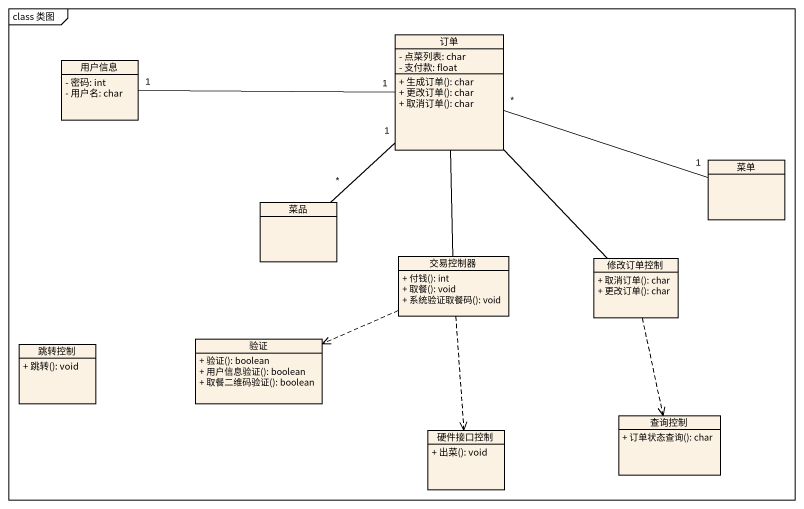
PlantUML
@startuml
mainframe class 类图
hide circle
hide empty members
skinparam classAttributeIconSize 0
class 订单 {
  - 点菜列表: char
  - 支付款: float
  + 生成订单(): char
  + 更改订单(): char
  + 取消订单(): char
}
class 用户信息 {
  - 密码: int
  - 用户名: char
}
class 菜单
class 菜品
class 交易控制器 {
  + 付钱(): int
  + 取餐(): void
  + 系统验证取餐码(): void
}
class 修改订单控制 {
  + 取消订单(): char
  + 更改订单(): char
}
class 跳转控制 {
  + 跳转(): void
}
class 验证 {
  + 验证(): boolean
  + 用户信息验证(): boolean
  + 取餐二维码验证(): boolean
}
class 硬件接口控制 {
  + 出菜(): void
}
class 查询控制 {
  + 订单状态查询(): char
}
订单 "*" -right- "1" 菜单
订单 "1" -- "*" 菜品
订单 -- 交易控制器
订单 -- 修改订单控制
用户信息 "1" -right- "1" 订单
交易控制器 .left.> 验证
交易控制器 ..> 硬件接口控制
修改订单控制 ..> 查询控制
@enduml
